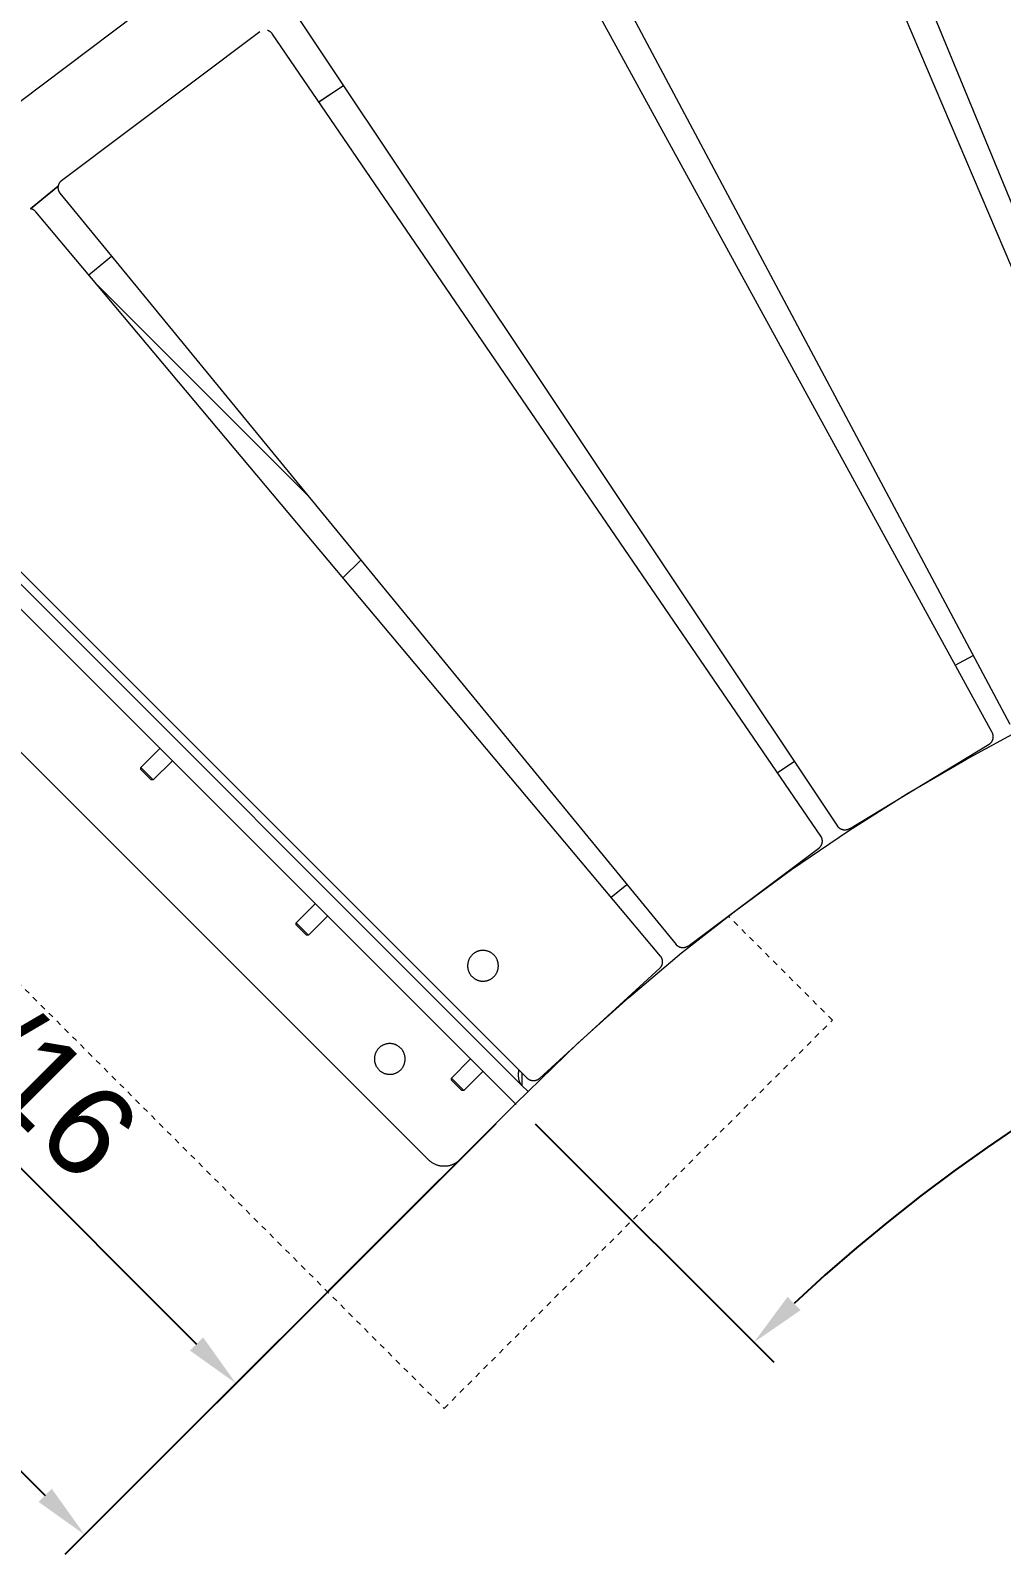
# Model space of a CAD drawing. Header units: inches. Extents: x -11 to 189, y -7 to 133.
# Drawn here: x 5.81 to 23.22, y 22.96 to 50.28 of the extents above; entities that cross this region are included whole.
import ezdxf

# ---------------------------------------------------------------- set-up
doc = ezdxf.new("R2010")
doc.units = ezdxf.units.IN
doc.linetypes.add('HIDDEN', pattern=[1.905, 1.27, -0.635])
for name, color, linetype, lineweight in [('ZANO_R', 7, 'Continuous', 0), ('ZANO_R_przerywana', 250, 'HIDDEN', 0), ('ZANO_W', 1, 'Continuous', 0)]:
    doc.layers.add(name, color=color, linetype=linetype, lineweight=lineweight)
doc.styles.get("Standard").update_dxf_attribs({"font": 'arial.ttf'})
doc.dimstyles.new('amerykanie', dxfattribs={"dimtxt": 50, "dimasz": 50, "dimexe": 0.5, "dimexo": 0.5, "dimgap": 1, "dimtad": 1, "dimdec": 0, "dimzin": 0, "dimlunit": 5, "dimtxsty": 'Standard', "dimcen": 0.09, "dimclrd": 1, "dimclre": 1, "dimclrt": 1, "dimazin": 0, "dimtfac": 1, "dimtdec": 0, "dimtmove": 0, "dimatfit": 3, "dimfxl": 1, "dimtzin": 0, "dimarcsym": 1})

# ---------------------------------------------------------------- blocks, each defined once
blk = doc.blocks.new('*D399')
at = {"layer": 'ZANO_W', "color": 1, "lineweight": -2}
for p, q in [((0.625, 42.208), (-3.384, 38.2)), ((-2.323, 37.847), (8.79, 26.733)), ((13.152, 29.681), (9.144, 25.673))]:
    blk.add_line(p, q, dxfattribs=at)
at = {"layer": 'ZANO_W', "color": 1}
for points in [[(-2.205, 37.964), (-2.441, 37.729), (-3.03, 38.554)], [(8.672, 26.615), (8.908, 26.851), (9.497, 26.026)]]:
    blk.add_solid(points, dxfattribs=at)
at = {"layer": 'ZANO_W', "color": 1, "insert": (4.181, 33.238), "char_height": 1.625, "attachment_point": 5, "rotation": 315}
blk.add_mtext('17 11/16', dxfattribs=at)
blk = doc.blocks.new('*D400')
at = {"layer": 'ZANO_W', "color": 1, "lineweight": -2}
for p, q in [((-3.471, 48.308), (-11.194, 40.585)), ((-10.134, 40.231), (6.077, 24.02)), ((14.154, 30.683), (6.431, 22.96))]:
    blk.add_line(p, q, dxfattribs=at)
at = {"layer": 'ZANO_W', "color": 1}
for points in [[(-10.016, 40.349), (-10.251, 40.113), (-10.841, 40.938)], [(5.959, 23.902), (6.195, 24.138), (6.784, 23.313)]]:
    blk.add_solid(points, dxfattribs=at)
at = {"layer": 'ZANO_W', "color": 1, "insert": (-1.081, 33.073), "char_height": 1.625, "attachment_point": 5, "rotation": 315}
blk.add_mtext('24 15/16', dxfattribs=at)
blk = doc.blocks.new('*D401')
at = {"layer": 'ZANO_W', "color": 1, "lineweight": -2}
for p, q in [((14.861, 30.683), (19.134, 26.41)), ((65.823, 30.683), (61.55, 26.41))]:
    blk.add_line(p, q, dxfattribs=at)
blk.add_arc((40.342, 5.202), 30.493, 46.8791, 133.1209, dxfattribs=at)
at = {"layer": 'ZANO_W', "color": 1}
for points in [[(19.383, 27.579), (19.615, 27.34), (18.781, 26.764)], [(61.069, 27.34), (61.301, 27.579), (61.904, 26.764)]]:
    blk.add_solid(points, dxfattribs=at)
at = {"layer": 'ZANO_W', "color": 1, "insert": (40.342, 37.035), "char_height": 1.625, "attachment_point": 5}
blk.add_mtext("90%%d0'", dxfattribs=at)

msp = doc.modelspace()

# ---------------------------------------------------------------- linework, layer by layer
at = {"layer": 'ZANO_R'}
for p, q in [((26.28943, 39.24317), (19.46963, 55.27072)), ((19.97974, 55.46402), (26.61728, 39.36014)), ((15.17418, 53.21729), (23.36492, 37.84512)), ((23.05018, 37.69645), (14.68558, 52.97471)), ((8.71621, 51.33346), (5.19314, 48.68182)), ((10.06608, 50.28083), (10.06101, 50.28226)), ((10.07111, 50.27923), (10.06608, 50.28083)), ((10.07607, 50.27746), (10.07111, 50.27923)), ((10.08098, 50.27553), (10.07607, 50.27746)), ((10.08581, 50.27344), (10.08098, 50.27553)), ((10.61316, 50.50837), (20.27752, 36.01726)), ((9.92635, 50.25602), (6.36833, 47.58943)), ((10.09058, 50.27118), (10.08581, 50.27344)), ((10.09526, 50.26877), (10.09058, 50.27118)), ((10.09986, 50.2662), (10.09526, 50.26877)), ((10.10438, 50.26347), (10.09986, 50.2662)), ((10.1088, 50.2606), (10.10438, 50.26347)), ((10.11312, 50.25758), (10.1088, 50.2606)), ((10.11734, 50.25442), (10.11312, 50.25758)), ((10.12145, 50.25112), (10.11734, 50.25442)), ((10.12544, 50.24769), (10.12145, 50.25112)), ((10.12932, 50.24412), (10.12544, 50.24769)), ((10.13308, 50.24042), (10.12932, 50.24412)), ((10.13671, 50.2366), (10.13308, 50.24042)), ((10.14022, 50.23266), (10.13671, 50.2366)), ((10.14358, 50.22861), (10.14022, 50.23266)), ((10.14682, 50.22445), (10.14358, 50.22861)), ((10.14885, 50.22167), (10.14682, 50.22445)), ((10.15082, 50.21886), (10.14885, 50.22167)), ((19.97895, 35.83833), (10.15082, 50.21886)), ((10.98132, 49.00366), (11.42047, 49.29783)), ((10.98908, 49.00891), (11.42047, 49.29783)), ((6.32594, 47.54137), (6.32336, 47.53665)), ((6.32868, 47.546), (6.32594, 47.54137)), ((6.33158, 47.55053), (6.32868, 47.546)), ((6.33463, 47.55495), (6.33158, 47.55053)), ((6.33783, 47.55928), (6.33463, 47.55495)), ((6.34118, 47.56348), (6.33783, 47.55928)), ((6.34466, 47.56758), (6.34118, 47.56348)), ((6.34829, 47.57155), (6.34466, 47.56758)), ((6.35205, 47.5754), (6.34829, 47.57155)), ((6.35594, 47.57911), (6.35205, 47.5754)), ((6.35995, 47.58269), (6.35594, 47.57911)), ((6.36408, 47.58613), (6.35995, 47.58269)), ((6.36833, 47.58943), (6.36408, 47.58613)), ((6.30769, 47.49089), (5.81372, 47.08421)), ((5.81377, 47.08425), (6.28331, 47.47105)), ((6.05343, 47.28279), (6.22942, 47.42711)), ((6.28331, 47.47105), (6.30758, 47.4908)), ((6.30542, 47.46968), (6.30529, 47.4643)), ((6.30529, 47.4643), (6.30536, 47.45893)), ((6.30536, 47.45893), (6.3056, 47.45355)), ((6.30572, 47.47505), (6.30542, 47.46968)), ((6.3056, 47.45355), (6.30603, 47.44819)), ((6.30621, 47.4804), (6.30572, 47.47505)), ((6.30603, 47.44819), (6.30664, 47.44285)), ((6.30688, 47.48574), (6.30621, 47.4804)), ((6.30664, 47.44285), (6.30743, 47.43753)), ((6.30774, 47.49105), (6.30688, 47.48574)), ((6.30743, 47.43753), (6.30841, 47.43224)), ((6.30877, 47.49632), (6.30774, 47.49105)), ((6.30841, 47.43224), (6.30956, 47.42699)), ((6.30998, 47.50156), (6.30877, 47.49632)), ((6.30956, 47.42699), (6.31089, 47.42178)), ((6.31137, 47.50676), (6.30998, 47.50156)), ((6.31089, 47.42178), (6.3124, 47.41662)), ((6.31294, 47.5119), (6.31137, 47.50676)), ((6.3124, 47.41662), (6.31409, 47.41151)), ((6.31468, 47.51699), (6.31294, 47.5119)), ((6.31409, 47.41151), (6.31595, 47.40647)), ((6.3166, 47.52201), (6.31468, 47.51699)), ((6.31595, 47.40647), (6.31798, 47.40149)), ((6.31869, 47.52697), (6.3166, 47.52201)), ((6.31798, 47.40149), (6.32018, 47.39658)), ((6.32094, 47.53185), (6.31869, 47.52697)), ((6.32018, 47.39658), (6.32254, 47.39175)), ((6.32336, 47.53665), (6.32094, 47.53185)), ((6.32254, 47.39175), (6.32507, 47.38701)), ((6.32507, 47.38701), (6.32776, 47.38235)), ((6.32776, 47.38235), (6.3306, 47.37779)), ((6.3306, 47.37779), (6.3336, 47.37332)), ((6.3336, 47.37332), (6.33675, 47.36897)), ((6.33885, 47.36624), (6.33675, 47.36897)), ((6.34099, 47.36356), (6.33885, 47.36624)), ((6.34099, 47.36356), (17.38508, 33.89433)), ((5.81699, 47.08365), (5.81168, 47.08452)), ((5.81377, 47.08425), (6.02196, 47.25685)), ((5.82226, 47.08259), (5.81699, 47.08365)), ((5.8275, 47.08136), (5.82226, 47.08259)), ((5.83269, 47.07995), (5.8275, 47.08136)), ((5.83782, 47.07836), (5.83269, 47.07995)), ((5.8429, 47.0766), (5.83782, 47.07836)), ((5.84792, 47.07466), (5.8429, 47.0766)), ((5.85287, 47.07256), (5.84792, 47.07466)), ((5.85774, 47.07028), (5.85287, 47.07256)), ((5.86254, 47.06785), (5.85774, 47.07028)), ((5.86724, 47.06525), (5.86254, 47.06785)), ((5.87186, 47.06249), (5.86724, 47.06525)), ((5.87638, 47.05957), (5.87186, 47.06249)), ((5.88079, 47.05651), (5.87638, 47.05957)), ((5.8851, 47.05329), (5.88079, 47.05651)), ((5.8893, 47.04993), (5.8851, 47.05329)), ((5.89338, 47.04642), (5.8893, 47.04993)), ((5.89734, 47.04278), (5.89338, 47.04642)), ((5.90117, 47.03901), (5.89734, 47.04278)), ((5.90487, 47.03511), (5.90117, 47.03901)), ((5.90716, 47.03255), (5.90487, 47.03511)), ((5.9094, 47.02994), (5.90716, 47.03255)), ((17.10557, 33.68686), (5.9094, 47.02994)), ((6.85551, 45.90241), (7.26357, 46.23839)), ((10.79313, 41.93379), (7.01719, 45.70973)), ((2.39919, 43.81343), (14.71569, 31.49694)), ((14.22937, 31.31513), (1.98028, 43.56422)), ((2.31434, 43.67557), (14.45208, 31.53784)), ((0.97808, 42.00524), (12.94878, 30.03454)), ((11.41371, 40.47016), (11.73213, 40.78859)), ((22.38788, 38.90616), (22.70842, 39.07722)), ((22.59019, 37.21966), (23.67844, 37.80733)), ((20.49012, 35.96994), (22.99363, 37.48612)), ((22.99363, 37.48612), (22.99826, 37.48903)), ((22.99826, 37.48903), (23.00278, 37.4921)), ((23.00278, 37.4921), (23.00719, 37.49533)), ((23.00719, 37.49533), (23.01149, 37.4987)), ((23.01149, 37.4987), (23.01566, 37.50223)), ((23.01566, 37.50223), (23.01972, 37.50589)), ((23.01972, 37.50589), (23.02364, 37.5097)), ((23.02364, 37.5097), (23.02743, 37.51364)), ((23.02743, 37.51364), (23.03108, 37.51771)), ((23.03108, 37.51771), (23.03459, 37.5219)), ((23.03459, 37.5219), (23.03794, 37.52621)), ((23.03794, 37.52621), (23.04115, 37.53064)), ((23.04115, 37.53064), (23.0442, 37.53517)), ((23.0442, 37.53517), (23.0471, 37.53981)), ((23.0471, 37.53981), (23.04983, 37.54454)), ((23.04983, 37.54454), (23.05239, 37.54937)), ((23.05273, 37.69161), (23.05018, 37.69645)), ((23.05239, 37.54937), (23.05479, 37.55428)), ((23.0551, 37.68668), (23.05273, 37.69161)), ((23.05479, 37.55428), (23.05701, 37.55928)), ((23.0573, 37.68168), (23.0551, 37.68668)), ((23.05701, 37.55928), (23.05906, 37.56434)), ((23.05932, 37.6766), (23.0573, 37.68168)), ((23.05906, 37.56434), (23.06093, 37.56948)), ((23.06117, 37.67146), (23.05932, 37.6766)), ((23.06093, 37.56948), (23.06262, 37.57468)), ((23.06284, 37.66625), (23.06117, 37.67146)), ((23.06262, 37.57468), (23.06413, 37.57993)), ((23.06432, 37.66099), (23.06284, 37.66625)), ((23.06413, 37.57993), (23.06546, 37.58523)), ((23.06562, 37.65569), (23.06432, 37.66099)), ((23.06546, 37.58523), (23.0666, 37.59058)), ((23.06674, 37.65034), (23.06562, 37.65569)), ((23.0666, 37.59058), (23.06756, 37.59596)), ((23.06767, 37.64495), (23.06674, 37.65034)), ((23.06756, 37.59596), (23.06833, 37.60137)), ((23.06842, 37.63953), (23.06767, 37.64495)), ((23.06833, 37.60137), (23.06891, 37.6068)), ((23.06897, 37.6341), (23.06842, 37.63953)), ((23.06891, 37.6068), (23.0693, 37.61225)), ((23.06934, 37.62864), (23.06897, 37.6341)), ((23.0693, 37.61225), (23.0695, 37.61772)), ((23.06951, 37.62318), (23.06934, 37.62864)), ((23.0695, 37.61772), (23.06951, 37.62318)), ((7.78998, 37.06915), (8.13266, 37.41183)), ((8.35537, 37.18912), (8.01269, 36.84644)), ((19.20077, 36.97696), (19.50291, 37.17874)), ((21.52263, 36.59518), (22.59019, 37.21966)), ((7.78998, 37.03071), (7.78998, 37.06914)), ((7.79003, 37.03065), (7.78998, 37.03071)), ((7.78998, 37.03071), (7.78998, 37.0307)), ((7.78998, 37.0307), (7.97419, 36.84649)), ((8.01263, 36.8465), (7.78999, 37.06914)), ((8.01263, 36.84644), (7.97425, 36.84644)), ((20.47702, 35.93462), (21.52263, 36.59518)), ((19.45458, 35.23874), (20.47702, 35.93462)), ((19.98196, 35.83376), (19.97895, 35.83833)), ((19.9848, 35.82909), (19.98196, 35.83376)), ((19.98748, 35.82433), (19.9848, 35.82909)), ((19.99, 35.81948), (19.98748, 35.82433)), ((19.99234, 35.81454), (19.99, 35.81948)), ((19.99451, 35.80953), (19.99234, 35.81454)), ((19.99651, 35.80444), (19.99451, 35.80953)), ((19.99833, 35.79928), (19.99651, 35.80444)), ((19.99997, 35.79407), (19.99833, 35.79928)), ((20.00142, 35.7888), (19.99997, 35.79407)), ((20.28063, 36.01277), (20.27752, 36.01726)), ((20.2839, 36.00839), (20.28063, 36.01277)), ((20.28731, 36.00412), (20.2839, 36.00839)), ((20.29088, 35.99997), (20.28731, 36.00412)), ((20.29458, 35.99595), (20.29088, 35.99997)), ((20.29842, 35.99206), (20.29458, 35.99595)), ((20.30239, 35.98831), (20.29842, 35.99206)), ((20.30649, 35.9847), (20.30239, 35.98831)), ((20.31072, 35.98123), (20.30649, 35.9847)), ((20.31506, 35.97791), (20.31072, 35.98123)), ((20.31951, 35.97474), (20.31506, 35.97791)), ((20.32407, 35.97173), (20.31951, 35.97474)), ((20.32874, 35.96888), (20.32407, 35.97173)), ((20.3335, 35.96619), (20.32874, 35.96888)), ((20.33835, 35.96367), (20.3335, 35.96619)), ((20.34328, 35.96132), (20.33835, 35.96367)), ((20.34829, 35.95914), (20.34328, 35.96132)), ((20.35338, 35.95714), (20.34829, 35.95914)), ((20.35853, 35.95531), (20.35338, 35.95714)), ((20.36374, 35.95367), (20.35853, 35.95531)), ((20.36901, 35.9522), (20.36374, 35.95367)), ((20.37432, 35.95092), (20.36901, 35.9522)), ((20.37968, 35.94983), (20.37432, 35.95092)), ((20.38507, 35.94892), (20.37968, 35.94983)), ((20.39048, 35.9482), (20.38507, 35.94892)), ((20.39592, 35.94767), (20.39048, 35.9482)), ((20.40138, 35.94732), (20.39592, 35.94767)), ((20.40684, 35.94717), (20.40138, 35.94732)), ((20.41231, 35.9472), (20.40684, 35.94717)), ((20.41777, 35.94743), (20.41231, 35.9472)), ((20.42322, 35.94784), (20.41777, 35.94743)), ((20.42865, 35.94845), (20.42322, 35.94784)), ((20.43406, 35.94924), (20.42865, 35.94845)), ((20.43943, 35.95022), (20.43406, 35.94924)), ((20.44477, 35.95138), (20.43943, 35.95022)), ((20.45007, 35.95273), (20.44477, 35.95138)), ((20.45532, 35.95427), (20.45007, 35.95273)), ((20.46051, 35.95598), (20.45532, 35.95427)), ((20.46563, 35.95787), (20.46051, 35.95598)), ((20.47069, 35.95994), (20.46563, 35.95787)), ((20.47568, 35.96219), (20.47069, 35.95994)), ((20.48058, 35.9646), (20.47568, 35.96219)), ((20.4854, 35.96719), (20.48058, 35.9646)), ((20.49012, 35.96994), (20.4854, 35.96719)), ((17.6013, 33.86816), (19.94338, 35.62345)), ((19.94338, 35.62345), (19.94769, 35.6268)), ((19.94769, 35.6268), (19.95189, 35.63031)), ((19.95189, 35.63031), (19.95596, 35.63395)), ((19.95596, 35.63395), (19.95991, 35.63773)), ((19.95991, 35.63773), (19.96372, 35.64165)), ((19.96372, 35.64165), (19.96739, 35.6457)), ((19.96739, 35.6457), (19.97092, 35.64987)), ((19.97092, 35.64987), (19.9743, 35.65417)), ((19.9743, 35.65417), (19.97753, 35.65857)), ((19.97753, 35.65857), (19.98061, 35.66309)), ((19.98061, 35.66309), (19.98353, 35.66771)), ((19.98353, 35.66771), (19.98629, 35.67243)), ((19.98629, 35.67243), (19.98888, 35.67725)), ((19.98888, 35.67725), (19.9913, 35.68214)), ((19.9913, 35.68214), (19.99355, 35.68713)), ((19.99355, 35.68713), (19.99562, 35.69218)), ((19.99562, 35.69218), (19.99752, 35.69731)), ((19.99752, 35.69731), (19.99924, 35.70249)), ((19.99924, 35.70249), (20.00078, 35.70774)), ((20.00078, 35.70774), (20.00214, 35.71303)), ((20.0027, 35.78349), (20.00142, 35.7888)), ((20.00214, 35.71303), (20.00331, 35.71837)), ((20.00378, 35.77813), (20.0027, 35.78349)), ((20.00331, 35.71837), (20.0043, 35.72375)), ((20.00468, 35.77274), (20.00378, 35.77813)), ((20.0043, 35.72375), (20.0051, 35.72915)), ((20.0054, 35.76732), (20.00468, 35.77274)), ((20.0051, 35.72915), (20.00571, 35.73459)), ((20.00592, 35.76188), (20.0054, 35.76732)), ((20.00571, 35.73459), (20.00613, 35.74003)), ((20.00626, 35.75642), (20.00592, 35.76188)), ((20.00613, 35.74003), (20.00636, 35.7455)), ((20.00641, 35.75096), (20.00626, 35.75642)), ((20.00636, 35.7455), (20.00641, 35.75096)), ((16.21907, 34.74336), (16.49988, 34.97391)), ((18.45648, 34.50836), (19.45458, 35.23874)), ((10.57387, 34.28527), (10.91655, 34.62795)), ((17.48391, 33.74434), (18.45648, 34.50836)), ((10.57387, 34.24682), (10.57387, 34.28526)), ((10.79651, 34.06262), (10.57387, 34.28526)), ((10.57392, 34.24677), (10.57387, 34.24682)), ((10.57387, 34.24682), (10.57387, 34.24682)), ((10.57387, 34.24682), (10.75808, 34.06261)), ((11.13926, 34.40524), (10.79658, 34.06256)), ((10.79651, 34.06256), (10.75813, 34.06256)), ((17.38861, 33.89016), (17.38508, 33.89433)), ((17.3923, 33.88612), (17.38861, 33.89016)), ((17.39611, 33.88221), (17.3923, 33.88612)), ((17.40007, 33.87844), (17.39611, 33.88221)), ((13.66606, 33.61368), (13.66277, 33.60469)), ((13.66966, 33.62254), (13.66606, 33.61368)), ((13.67356, 33.63127), (13.66966, 33.62254)), ((13.67777, 33.63986), (13.67356, 33.63127)), ((13.68227, 33.6483), (13.67777, 33.63986)), ((13.68707, 33.65658), (13.68227, 33.6483)), ((13.69214, 33.66469), (13.68707, 33.65658)), ((13.6975, 33.67262), (13.69214, 33.66469)), ((13.70313, 33.68035), (13.6975, 33.67262)), ((13.70902, 33.68789), (13.70313, 33.68035)), ((13.71517, 33.69522), (13.70902, 33.68789)), ((13.72157, 33.70233), (13.71517, 33.69522)), ((13.72821, 33.70921), (13.72157, 33.70233)), ((13.73509, 33.71586), (13.72821, 33.70921)), ((13.7422, 33.72226), (13.73509, 33.71586)), ((13.74952, 33.72842), (13.7422, 33.72226)), ((13.75705, 33.73431), (13.74952, 33.72842)), ((13.76479, 33.73995), (13.75705, 33.73431)), ((13.77271, 33.74531), (13.76479, 33.73995)), ((13.78082, 33.75039), (13.77271, 33.74531)), ((13.78909, 33.75519), (13.78082, 33.75039)), ((13.79753, 33.75969), (13.78909, 33.75519)), ((13.80612, 33.7639), (13.79753, 33.75969)), ((13.81485, 33.76782), (13.80612, 33.7639)), ((13.82371, 33.77142), (13.81485, 33.76782)), ((13.83269, 33.77472), (13.82371, 33.77142)), ((13.84178, 33.7777), (13.83269, 33.77472)), ((13.85097, 33.78037), (13.84178, 33.7777)), ((13.86024, 33.78271), (13.85097, 33.78037)), ((13.86959, 33.78473), (13.86024, 33.78271)), ((13.87901, 33.78643), (13.86959, 33.78473)), ((13.88847, 33.7878), (13.87901, 33.78643)), ((13.89798, 33.78883), (13.88847, 33.7878)), ((13.90752, 33.78954), (13.89798, 33.78883)), ((13.91708, 33.78992), (13.90752, 33.78954)), ((13.92665, 33.78996), (13.91708, 33.78992)), ((13.93621, 33.78967), (13.92665, 33.78996)), ((13.94576, 33.78906), (13.93621, 33.78967)), ((13.95528, 33.78811), (13.94576, 33.78906)), ((13.96476, 33.78682), (13.95528, 33.78811)), ((13.97419, 33.78522), (13.96476, 33.78682)), ((13.98356, 33.78328), (13.97419, 33.78522)), ((13.99285, 33.78102), (13.98356, 33.78328)), ((14.00206, 33.77844), (13.99285, 33.78102)), ((14.01118, 33.77555), (14.00206, 33.77844)), ((14.02019, 33.77233), (14.01118, 33.77555)), ((14.02908, 33.76881), (14.02019, 33.77233)), ((14.03785, 33.76498), (14.02908, 33.76881)), ((14.04648, 33.76085), (14.03785, 33.76498)), ((14.05496, 33.75642), (14.04648, 33.76085)), ((14.06328, 33.7517), (14.05496, 33.75642)), ((14.07143, 33.74669), (14.06328, 33.7517)), ((14.0794, 33.7414), (14.07143, 33.74669)), ((14.08719, 33.73584), (14.0794, 33.7414)), ((14.09477, 33.73002), (14.08719, 33.73584)), ((14.10215, 33.72393), (14.09477, 33.73002)), ((14.10932, 33.71759), (14.10215, 33.72393)), ((14.11626, 33.71101), (14.10932, 33.71759)), ((14.12297, 33.70419), (14.11626, 33.71101)), ((14.12943, 33.69714), (14.12297, 33.70419)), ((14.13565, 33.68987), (14.12943, 33.69714)), ((14.14161, 33.68239), (14.13565, 33.68987)), ((14.14731, 33.6747), (14.14161, 33.68239)), ((14.15274, 33.66683), (14.14731, 33.6747)), ((14.15789, 33.65876), (14.15274, 33.66683)), ((14.16276, 33.65053), (14.15789, 33.65876)), ((14.16734, 33.64213), (14.16276, 33.65053)), ((14.17163, 33.63358), (14.16734, 33.64213)), ((14.17562, 33.62488), (14.17163, 33.63358)), ((14.1793, 33.61605), (14.17562, 33.62488)), ((14.18267, 33.6071), (14.1793, 33.61605)), ((14.18573, 33.59804), (14.18267, 33.6071)), ((16.53798, 32.94755), (17.48391, 33.74434)), ((17.10901, 33.68262), (17.10557, 33.68686)), ((17.1123, 33.67825), (17.10901, 33.68262)), ((17.11544, 33.67378), (17.1123, 33.67825)), ((17.11842, 33.6692), (17.11544, 33.67378)), ((17.12124, 33.66451), (17.11842, 33.6692)), ((17.12389, 33.65974), (17.12124, 33.66451)), ((17.12638, 33.65487), (17.12389, 33.65974)), ((17.1287, 33.64992), (17.12638, 33.65487)), ((17.13084, 33.64489), (17.1287, 33.64992)), ((17.13281, 33.63979), (17.13084, 33.64489)), ((17.1346, 33.63463), (17.13281, 33.63979)), ((17.13621, 33.62941), (17.1346, 33.63463)), ((17.13764, 33.62413), (17.13621, 33.62941)), ((17.13888, 33.61881), (17.13764, 33.62413)), ((17.13994, 33.61345), (17.13888, 33.61881)), ((17.14081, 33.60805), (17.13994, 33.61345)), ((17.14149, 33.60263), (17.14081, 33.60805)), ((17.40415, 33.8748), (17.40007, 33.87844)), ((17.40835, 33.87131), (17.40415, 33.8748)), ((17.41267, 33.86796), (17.40835, 33.87131)), ((17.41711, 33.86477), (17.41267, 33.86796)), ((17.42166, 33.86174), (17.41711, 33.86477)), ((17.4263, 33.85886), (17.42166, 33.86174)), ((17.43105, 33.85614), (17.4263, 33.85886)), ((17.43588, 33.8536), (17.43105, 33.85614)), ((17.4408, 33.85122), (17.43588, 33.8536)), ((17.4458, 33.84901), (17.4408, 33.85122)), ((17.45088, 33.84698), (17.4458, 33.84901)), ((17.45602, 33.84513), (17.45088, 33.84698)), ((17.46122, 33.84345), (17.45602, 33.84513)), ((17.46648, 33.84196), (17.46122, 33.84345)), ((17.47179, 33.84065), (17.46648, 33.84196)), ((17.47714, 33.83953), (17.47179, 33.84065)), ((17.48252, 33.83859), (17.47714, 33.83953)), ((17.48793, 33.83784), (17.48252, 33.83859)), ((17.49337, 33.83728), (17.48793, 33.83784)), ((17.49882, 33.8369), (17.49337, 33.83728)), ((17.50429, 33.83672), (17.49882, 33.8369)), ((17.50975, 33.83673), (17.50429, 33.83672)), ((17.51521, 33.83692), (17.50975, 33.83673)), ((17.52067, 33.83731), (17.51521, 33.83692)), ((17.5261, 33.83788), (17.52067, 33.83731)), ((17.53151, 33.83864), (17.5261, 33.83788)), ((17.5369, 33.83959), (17.53151, 33.83864)), ((17.54224, 33.84073), (17.5369, 33.83959)), ((17.54755, 33.84205), (17.54224, 33.84073)), ((17.5528, 33.84355), (17.54755, 33.84205)), ((17.558, 33.84524), (17.5528, 33.84355)), ((17.56314, 33.8471), (17.558, 33.84524)), ((17.56821, 33.84914), (17.56314, 33.8471)), ((17.5732, 33.85136), (17.56821, 33.84914)), ((17.57812, 33.85375), (17.5732, 33.85136)), ((17.58295, 33.8563), (17.57812, 33.85375)), ((17.58769, 33.85903), (17.58295, 33.8563)), ((17.59233, 33.86191), (17.58769, 33.85903)), ((17.59687, 33.86496), (17.59233, 33.86191)), ((17.6013, 33.86816), (17.59687, 33.86496)), ((13.64762, 33.52029), (13.64758, 33.51073)), ((13.64758, 33.51073), (13.64787, 33.50116)), ((13.64799, 33.52985), (13.64762, 33.52029)), ((13.64787, 33.50116), (13.6485, 33.49162)), ((13.64869, 33.53939), (13.64799, 33.52985)), ((13.6485, 33.49162), (13.64945, 33.4821)), ((13.64972, 33.5489), (13.64869, 33.53939)), ((13.64945, 33.4821), (13.65074, 33.47262)), ((13.65108, 33.55837), (13.64972, 33.5489)), ((13.65074, 33.47262), (13.65235, 33.46319)), ((13.65277, 33.56779), (13.65108, 33.55837)), ((13.65235, 33.46319), (13.65429, 33.45382)), ((13.65479, 33.57714), (13.65277, 33.56779)), ((13.65429, 33.45382), (13.65656, 33.44453)), ((13.65713, 33.58641), (13.65479, 33.57714)), ((13.65656, 33.44453), (13.65914, 33.43532)), ((13.65979, 33.5956), (13.65713, 33.58641)), ((13.65914, 33.43532), (13.66204, 33.4262)), ((13.66277, 33.60469), (13.65979, 33.5956)), ((13.66204, 33.4262), (13.66526, 33.4172)), ((13.66526, 33.4172), (13.66879, 33.4083)), ((13.66879, 33.4083), (13.67263, 33.39954)), ((13.67263, 33.39954), (13.67676, 33.39091)), ((13.67676, 33.39091), (13.6812, 33.38244)), ((13.6812, 33.38244), (13.68592, 33.37412)), ((13.68592, 33.37412), (13.69093, 33.36597)), ((13.69093, 33.36597), (13.69623, 33.358)), ((13.69623, 33.358), (13.70179, 33.35022)), ((13.70179, 33.35022), (13.70762, 33.34264)), ((13.70762, 33.34264), (13.71371, 33.33526)), ((13.71371, 33.33526), (13.72006, 33.3281)), ((14.12795, 33.32999), (14.13422, 33.33721)), ((14.13422, 33.33721), (14.14025, 33.34464)), ((14.14025, 33.34464), (14.14601, 33.35228)), ((14.14601, 33.35228), (14.1515, 33.36011)), ((14.1515, 33.36011), (14.15672, 33.36813)), ((14.15672, 33.36813), (14.16165, 33.37632)), ((14.16165, 33.37632), (14.1663, 33.38469)), ((14.1663, 33.38469), (14.17066, 33.3932)), ((14.17066, 33.3932), (14.17471, 33.40187)), ((14.17471, 33.40187), (14.17847, 33.41067)), ((14.17847, 33.41067), (14.18191, 33.41959)), ((14.18191, 33.41959), (14.18505, 33.42863)), ((14.18505, 33.42863), (14.18787, 33.43777)), ((14.18848, 33.58888), (14.18573, 33.59804)), ((14.18787, 33.43777), (14.19037, 33.447)), ((14.1909, 33.57962), (14.18848, 33.58888)), ((14.19037, 33.447), (14.19254, 33.45632)), ((14.19301, 33.57029), (14.1909, 33.57962)), ((14.19254, 33.45632), (14.1944, 33.4657)), ((14.19478, 33.56089), (14.19301, 33.57029)), ((14.1944, 33.4657), (14.19592, 33.47515)), ((14.19623, 33.55143), (14.19478, 33.56089)), ((14.19592, 33.47515), (14.19712, 33.48464)), ((14.19735, 33.54193), (14.19623, 33.55143)), ((14.19712, 33.48464), (14.19799, 33.49416)), ((14.19814, 33.5324), (14.19735, 33.54193)), ((14.19799, 33.49416), (14.19853, 33.50372)), ((14.1986, 33.52285), (14.19814, 33.5324)), ((14.19853, 33.50372), (14.19873, 33.51328)), ((14.19873, 33.51328), (14.1986, 33.52285)), ((14.93343, 31.49219), (17.09133, 33.46953)), ((17.09133, 33.46953), (17.09529, 33.47329)), ((17.09529, 33.47329), (17.09912, 33.47719)), ((17.09912, 33.47719), (17.10282, 33.48122)), ((17.10282, 33.48122), (17.10637, 33.48537)), ((17.10637, 33.48537), (17.10978, 33.48965)), ((17.10978, 33.48965), (17.11303, 33.49404)), ((17.11303, 33.49404), (17.11613, 33.49854)), ((17.11613, 33.49854), (17.11908, 33.50314)), ((17.11908, 33.50314), (17.12186, 33.50785)), ((17.12186, 33.50785), (17.12448, 33.51265)), ((17.12448, 33.51265), (17.12692, 33.51753)), ((17.12692, 33.51753), (17.1292, 33.5225)), ((17.1292, 33.5225), (17.13131, 33.52754)), ((17.13131, 33.52754), (17.13323, 33.53266)), ((17.13323, 33.53266), (17.13498, 33.53784)), ((17.13498, 33.53784), (17.13655, 33.54307)), ((17.13655, 33.54307), (17.13794, 33.54836)), ((17.13794, 33.54836), (17.13914, 33.55369)), ((17.13914, 33.55369), (17.14015, 33.55906)), ((17.14015, 33.55906), (17.14098, 33.56446)), ((17.14098, 33.56446), (17.14162, 33.56989)), ((17.14199, 33.59718), (17.14149, 33.60263)), ((17.14162, 33.56989), (17.14208, 33.57534)), ((17.1423, 33.59173), (17.14199, 33.59718)), ((17.14208, 33.57534), (17.14234, 33.5808)), ((17.14241, 33.58626), (17.1423, 33.59173)), ((17.14234, 33.5808), (17.14241, 33.58626)), ((13.72006, 33.3281), (13.72664, 33.32116)), ((13.72664, 33.32116), (13.73347, 33.31446)), ((13.73347, 33.31446), (13.74052, 33.308)), ((13.74052, 33.308), (13.7478, 33.30178)), ((13.7478, 33.30178), (13.75528, 33.29583)), ((13.75528, 33.29583), (13.76297, 33.29013)), ((13.76297, 33.29013), (13.77085, 33.28471)), ((13.77085, 33.28471), (13.77891, 33.27956)), ((13.77891, 33.27956), (13.78715, 33.2747)), ((13.78715, 33.2747), (13.79555, 33.27012)), ((13.79555, 33.27012), (13.8041, 33.26584)), ((13.8041, 33.26584), (13.8128, 33.26186)), ((13.8128, 33.26186), (13.82163, 33.25818)), ((13.82163, 33.25818), (13.83059, 33.25481)), ((13.83059, 33.25481), (13.83965, 33.25176)), ((13.83965, 33.25176), (13.84882, 33.24902)), ((13.84882, 33.24902), (13.85807, 33.2466)), ((13.85807, 33.2466), (13.86741, 33.2445)), ((13.86741, 33.2445), (13.87681, 33.24273)), ((13.87681, 33.24273), (13.88626, 33.24128)), ((13.88626, 33.24128), (13.89576, 33.24017)), ((13.89576, 33.24017), (13.9053, 33.23938)), ((13.9053, 33.23938), (13.91485, 33.23893)), ((13.91485, 33.23893), (13.92442, 33.23881)), ((13.92442, 33.23881), (13.93398, 33.23902)), ((13.93398, 33.23902), (13.94353, 33.23956)), ((13.94353, 33.23956), (13.95306, 33.24043)), ((13.95306, 33.24043), (13.96255, 33.24164)), ((13.96255, 33.24164), (13.97199, 33.24317)), ((13.97199, 33.24317), (13.98138, 33.24503)), ((13.98138, 33.24503), (13.99069, 33.24721)), ((13.99069, 33.24721), (13.99992, 33.24972)), ((13.99992, 33.24972), (14.00906, 33.25254)), ((14.00906, 33.25254), (14.0181, 33.25568)), ((14.0181, 33.25568), (14.02702, 33.25913)), ((14.02702, 33.25913), (14.03582, 33.26289)), ((14.03582, 33.26289), (14.04448, 33.26695)), ((14.04448, 33.26695), (14.053, 33.27131)), ((14.053, 33.27131), (14.06135, 33.27597)), ((14.06135, 33.27597), (14.06955, 33.28091)), ((14.06955, 33.28091), (14.07756, 33.28613)), ((14.07756, 33.28613), (14.08539, 33.29163)), ((14.08539, 33.29163), (14.09302, 33.29739)), ((14.09302, 33.29739), (14.10045, 33.30342)), ((14.10045, 33.30342), (14.10767, 33.3097)), ((14.10767, 33.3097), (14.11466, 33.31623)), ((14.11466, 33.31623), (14.12142, 33.32299)), ((14.12142, 33.32299), (14.12795, 33.32999)), ((15.61981, 32.11893), (16.53798, 32.94755)), ((12.00858, 31.97173), (12.00429, 31.96318)), ((12.01315, 31.98013), (12.00858, 31.97173)), ((12.01802, 31.98837), (12.01315, 31.98013)), ((12.02317, 31.99643), (12.01802, 31.98837)), ((12.0286, 32.00431), (12.02317, 31.99643)), ((12.03429, 32.01199), (12.0286, 32.00431)), ((12.04025, 32.01947), (12.03429, 32.01199)), ((12.04647, 32.02675), (12.04025, 32.01947)), ((12.05293, 32.0338), (12.04647, 32.02675)), ((12.05964, 32.04062), (12.05293, 32.0338)), ((12.06658, 32.04721), (12.05964, 32.04062)), ((12.07374, 32.05355), (12.06658, 32.04721)), ((12.08112, 32.05964), (12.07374, 32.05355)), ((12.0887, 32.06546), (12.08112, 32.05964)), ((12.09649, 32.07103), (12.0887, 32.06546)), ((12.10446, 32.07632), (12.09649, 32.07103)), ((12.11261, 32.08132), (12.10446, 32.07632)), ((12.12093, 32.08605), (12.11261, 32.08132)), ((12.1294, 32.09048), (12.12093, 32.08605)), ((12.13803, 32.09461), (12.1294, 32.09048)), ((12.1468, 32.09845), (12.13803, 32.09461)), ((12.15569, 32.10197), (12.1468, 32.09845)), ((12.1647, 32.10519), (12.15569, 32.10197)), ((12.17381, 32.10809), (12.1647, 32.10519)), ((12.18303, 32.11067), (12.17381, 32.10809)), ((12.19232, 32.11293), (12.18303, 32.11067)), ((12.20169, 32.11487), (12.19232, 32.11293)), ((12.21112, 32.11648), (12.20169, 32.11487)), ((12.2206, 32.11776), (12.21112, 32.11648)), ((12.23012, 32.11872), (12.2206, 32.11776)), ((12.23966, 32.11934), (12.23012, 32.11872)), ((12.24922, 32.11963), (12.23966, 32.11934)), ((12.25879, 32.11959), (12.24922, 32.11963)), ((12.26835, 32.11922), (12.25879, 32.11959)), ((12.27789, 32.11851), (12.26835, 32.11922)), ((12.2874, 32.11748), (12.27789, 32.11851)), ((12.29687, 32.11611), (12.2874, 32.11748)), ((12.30628, 32.11442), (12.29687, 32.11611)), ((12.31563, 32.1124), (12.30628, 32.11442)), ((12.32491, 32.11006), (12.31563, 32.1124)), ((12.3341, 32.10739), (12.32491, 32.11006)), ((12.34319, 32.10441), (12.3341, 32.10739)), ((12.35217, 32.10112), (12.34319, 32.10441)), ((12.36103, 32.09752), (12.35217, 32.10112)), ((12.36976, 32.09361), (12.36103, 32.09752)), ((12.37835, 32.0894), (12.36976, 32.09361)), ((12.38679, 32.08489), (12.37835, 32.0894)), ((12.39507, 32.0801), (12.38679, 32.08489)), ((12.40318, 32.07502), (12.39507, 32.0801)), ((12.4111, 32.06966), (12.40318, 32.07502)), ((12.41884, 32.06403), (12.4111, 32.06966)), ((12.42637, 32.05814), (12.41884, 32.06403)), ((12.4337, 32.05198), (12.42637, 32.05814)), ((12.4408, 32.04558), (12.4337, 32.05198)), ((12.44768, 32.03894), (12.4408, 32.04558)), ((12.45433, 32.03205), (12.44768, 32.03894)), ((12.46073, 32.02495), (12.45433, 32.03205)), ((12.46689, 32.01762), (12.46073, 32.02495)), ((12.47278, 32.01009), (12.46689, 32.01762)), ((12.47841, 32.00235), (12.47278, 32.01009)), ((12.48377, 31.99443), (12.47841, 32.00235)), ((12.48885, 31.98632), (12.48377, 31.99443)), ((12.49364, 31.97804), (12.48885, 31.98632)), ((12.49815, 31.96961), (12.49364, 31.97804)), ((12.50236, 31.96101), (12.49815, 31.96961)), ((14.73047, 31.25945), (15.61981, 32.11893)), ((11.97735, 31.85243), (11.97722, 31.84287)), ((11.97722, 31.84287), (11.97743, 31.8333)), ((11.97781, 31.86199), (11.97735, 31.85243)), ((11.97743, 31.8333), (11.97797, 31.82375)), ((11.97859, 31.87152), (11.97781, 31.86199)), ((11.97797, 31.82375), (11.97884, 31.81423)), ((11.97971, 31.88102), (11.97859, 31.87152)), ((11.97884, 31.81423), (11.98004, 31.80474)), ((11.98116, 31.89048), (11.97971, 31.88102)), ((11.98004, 31.80474), (11.98157, 31.79529)), ((11.98293, 31.89988), (11.98116, 31.89048)), ((11.98157, 31.79529), (11.98343, 31.78591)), ((11.98503, 31.90921), (11.98293, 31.89988)), ((11.98343, 31.78591), (11.98561, 31.77659)), ((11.98746, 31.91847), (11.98503, 31.90921)), ((11.98561, 31.77659), (11.98811, 31.76736)), ((11.9902, 31.92763), (11.98746, 31.91847)), ((11.98811, 31.76736), (11.99093, 31.75822)), ((11.99326, 31.9367), (11.9902, 31.92763)), ((11.99093, 31.75822), (11.99407, 31.74918)), ((11.99663, 31.94565), (11.99326, 31.9367)), ((11.99407, 31.74918), (11.99752, 31.74026)), ((12.00031, 31.95448), (11.99663, 31.94565)), ((11.99752, 31.74026), (12.00128, 31.73146)), ((12.00429, 31.96318), (12.00031, 31.95448)), ((12.00128, 31.73146), (12.00533, 31.7228)), ((12.00533, 31.7228), (12.00969, 31.71428)), ((12.00969, 31.71428), (12.01434, 31.70592)), ((12.01434, 31.70592), (12.01928, 31.69773)), ((12.01928, 31.69773), (12.0245, 31.68971)), ((12.47978, 31.68774), (12.48506, 31.69571)), ((12.48506, 31.69571), (12.49007, 31.70386)), ((12.49007, 31.70386), (12.4948, 31.71218)), ((12.4948, 31.71218), (12.49923, 31.72066)), ((12.49923, 31.72066), (12.50336, 31.72928)), ((12.50627, 31.95228), (12.50236, 31.96101)), ((12.50336, 31.72928), (12.5072, 31.73805)), ((12.50987, 31.94342), (12.50627, 31.95228)), ((12.5072, 31.73805), (12.51072, 31.74694)), ((12.51316, 31.93444), (12.50987, 31.94342)), ((12.51072, 31.74694), (12.51394, 31.75595)), ((12.51614, 31.92535), (12.51316, 31.93444)), ((12.51394, 31.75595), (12.51684, 31.76507)), ((12.5188, 31.91616), (12.51614, 31.92535)), ((12.51684, 31.76507), (12.51942, 31.77428)), ((12.52115, 31.90689), (12.5188, 31.91616)), ((12.51942, 31.77428), (12.52168, 31.78357)), ((12.52317, 31.89754), (12.52115, 31.90689)), ((12.52168, 31.78357), (12.52362, 31.79294)), ((12.52486, 31.88812), (12.52317, 31.89754)), ((12.52362, 31.79294), (12.52523, 31.80237)), ((12.52622, 31.87865), (12.52486, 31.88812)), ((12.52523, 31.80237), (12.52651, 31.81185)), ((12.52726, 31.86914), (12.52622, 31.87865)), ((12.52651, 31.81185), (12.52747, 31.82137)), ((12.52796, 31.8596), (12.52726, 31.86914)), ((12.52747, 31.82137), (12.52809, 31.83091)), ((12.52834, 31.85004), (12.52796, 31.8596)), ((12.52809, 31.83091), (12.52838, 31.84048)), ((12.52838, 31.84048), (12.52834, 31.85004)), ((13.35775, 31.50138), (13.70043, 31.84406)), ((12.0245, 31.68971), (12.03, 31.68188)), ((12.03, 31.68188), (12.03576, 31.67425)), ((12.03576, 31.67425), (12.04178, 31.66682)), ((12.04178, 31.66682), (12.04806, 31.6596)), ((12.04806, 31.6596), (12.05459, 31.6526)), ((12.05459, 31.6526), (12.06135, 31.64584)), ((12.06135, 31.64584), (12.06835, 31.63931)), ((12.06835, 31.63931), (12.07556, 31.63303)), ((12.07556, 31.63303), (12.083, 31.62701)), ((12.083, 31.62701), (12.09063, 31.62125)), ((12.09063, 31.62125), (12.09846, 31.61575)), ((12.09846, 31.61575), (12.10648, 31.61053)), ((12.10648, 31.61053), (12.11467, 31.60559)), ((12.11467, 31.60559), (12.12303, 31.60094)), ((12.12303, 31.60094), (12.13155, 31.59659)), ((12.13155, 31.59659), (12.14021, 31.59253)), ((12.14021, 31.59253), (12.14901, 31.58877)), ((12.14901, 31.58877), (12.15793, 31.58532)), ((12.15793, 31.58532), (12.16697, 31.58218)), ((12.16697, 31.58218), (12.17611, 31.57936)), ((12.17611, 31.57936), (12.18534, 31.57686)), ((12.18534, 31.57686), (12.19466, 31.57468)), ((12.19466, 31.57468), (12.20404, 31.57282)), ((12.20404, 31.57282), (12.21348, 31.57129)), ((12.21348, 31.57129), (12.22297, 31.57009)), ((12.22297, 31.57009), (12.2325, 31.56922)), ((12.2325, 31.56922), (12.24205, 31.56868)), ((12.24205, 31.56868), (12.25162, 31.56848)), ((12.25162, 31.56848), (12.26118, 31.5686)), ((12.26118, 31.5686), (12.27074, 31.56906)), ((12.27074, 31.56906), (12.28027, 31.56984)), ((12.28027, 31.56984), (12.28977, 31.57096)), ((12.28977, 31.57096), (12.29923, 31.57241)), ((12.29923, 31.57241), (12.30863, 31.57418)), ((12.30863, 31.57418), (12.31796, 31.57628)), ((12.31796, 31.57628), (12.32722, 31.57871)), ((12.32722, 31.57871), (12.33638, 31.58145)), ((12.33638, 31.58145), (12.34544, 31.58451)), ((12.34544, 31.58451), (12.3544, 31.58788)), ((12.3544, 31.58788), (12.36323, 31.59156)), ((12.36323, 31.59156), (12.37192, 31.59554)), ((12.37192, 31.59554), (12.38048, 31.59983)), ((12.38048, 31.59983), (12.38888, 31.6044)), ((12.38888, 31.6044), (12.39711, 31.60927)), ((12.39711, 31.60927), (12.40518, 31.61442)), ((12.40518, 31.61442), (12.41305, 31.61985)), ((12.41305, 31.61985), (12.42074, 31.62554)), ((12.42074, 31.62554), (12.42822, 31.6315)), ((12.42822, 31.6315), (12.43549, 31.63772)), ((12.43549, 31.63772), (12.44255, 31.64418)), ((12.44255, 31.64418), (12.44937, 31.65089)), ((12.44937, 31.65089), (12.45595, 31.65783)), ((12.45595, 31.65783), (12.4623, 31.66499)), ((12.4623, 31.66499), (12.46838, 31.67237)), ((12.46838, 31.67237), (12.47421, 31.67995)), ((12.47421, 31.67995), (12.47978, 31.68774)), ((13.35775, 31.46294), (13.35775, 31.50137)), ((13.3578, 31.46288), (13.35775, 31.46294)), ((13.35775, 31.46294), (13.35775, 31.46293)), ((13.35775, 31.46293), (13.54196, 31.27872)), ((13.5804, 31.27873), (13.35776, 31.50137)), ((13.92314, 31.62135), (13.58046, 31.27867)), ((14.61911, 31.3708), (14.45208, 31.53784)), ((14.56138, 31.55248), (14.56153, 31.57316)), ((14.56165, 31.53839), (14.56138, 31.55248)), ((14.56153, 31.57316), (14.56224, 31.59383)), ((14.56235, 31.52431), (14.56165, 31.53839)), ((14.56224, 31.59383), (14.56351, 31.61447)), ((14.56346, 31.51025), (14.56235, 31.52431)), ((14.56499, 31.49624), (14.56346, 31.51025)), ((14.56351, 31.61447), (14.56627, 31.64636)), ((14.5664, 31.48622), (14.56499, 31.49624)), ((14.56814, 31.47624), (14.5664, 31.48622)), ((14.57022, 31.46634), (14.56814, 31.47624)), ((14.57263, 31.45651), (14.57022, 31.46634)), ((14.57537, 31.44676), (14.57263, 31.45651)), ((14.57734, 31.44054), (14.57537, 31.44676)), ((14.57951, 31.43438), (14.57734, 31.44054)), ((14.58188, 31.42829), (14.57951, 31.43438)), ((14.58444, 31.42228), (14.58188, 31.42829)), ((14.58719, 31.41636), (14.58444, 31.42228)), ((14.61911, 31.59351), (14.61911, 31.3708)), ((14.71962, 31.49314), (14.71569, 31.49694)), ((14.72368, 31.48949), (14.71962, 31.49314)), ((14.72786, 31.48597), (14.72368, 31.48949)), ((14.73217, 31.4826), (14.72786, 31.48597)), ((14.73659, 31.47939), (14.73217, 31.4826)), ((14.74112, 31.47632), (14.73659, 31.47939)), ((14.74575, 31.47342), (14.74112, 31.47632)), ((14.75048, 31.47068), (14.74575, 31.47342)), ((14.7553, 31.46811), (14.75048, 31.47068)), ((14.76021, 31.4657), (14.7553, 31.46811)), ((14.76519, 31.46347), (14.76021, 31.4657)), ((14.77026, 31.46141), (14.76519, 31.46347)), ((14.77539, 31.45953), (14.77026, 31.46141)), ((14.78058, 31.45783), (14.77539, 31.45953)), ((14.78583, 31.4563), (14.78058, 31.45783)), ((14.79113, 31.45497), (14.78583, 31.4563)), ((14.79647, 31.45381), (14.79113, 31.45497)), ((14.80185, 31.45284), (14.79647, 31.45381)), ((14.80726, 31.45206), (14.80185, 31.45284)), ((14.8127, 31.45147), (14.80726, 31.45206)), ((14.81815, 31.45107), (14.8127, 31.45147)), ((14.82361, 31.45085), (14.81815, 31.45107)), ((14.82907, 31.45083), (14.82361, 31.45085)), ((14.83454, 31.45099), (14.82907, 31.45083)), ((14.83999, 31.45135), (14.83454, 31.45099)), ((14.84543, 31.45189), (14.83999, 31.45135)), ((14.85084, 31.45263), (14.84543, 31.45189)), ((14.85623, 31.45354), (14.85084, 31.45263)), ((14.86158, 31.45465), (14.85623, 31.45354)), ((14.8669, 31.45594), (14.86158, 31.45465)), ((14.87216, 31.45742), (14.8669, 31.45594)), ((14.87737, 31.45907), (14.87216, 31.45742)), ((14.88252, 31.46091), (14.87737, 31.45907)), ((14.8876, 31.46292), (14.88252, 31.46091)), ((14.8926, 31.46511), (14.8876, 31.46292)), ((14.89753, 31.46747), (14.8926, 31.46511)), ((14.90238, 31.47), (14.89753, 31.46747)), ((14.90713, 31.4727), (14.90238, 31.47)), ((14.91179, 31.47556), (14.90713, 31.4727)), ((14.91634, 31.47858), (14.91179, 31.47556)), ((14.92079, 31.48176), (14.91634, 31.47858)), ((14.92513, 31.48509), (14.92079, 31.48176)), ((14.92934, 31.48857), (14.92513, 31.48509)), ((14.93343, 31.49219), (14.92934, 31.48857)), ((13.5804, 31.27867), (13.54202, 31.27867)), ((14.22937, 31.31513), (14.50776, 31.03674)), ((14.50776, 31.03674), (14.73047, 31.25945)), ((14.59013, 31.41053), (14.58719, 31.41636)), ((14.59325, 31.4048), (14.59013, 31.41053)), ((14.59598, 31.40018), (14.59325, 31.4048)), ((14.59887, 31.39566), (14.59598, 31.40018)), ((14.6019, 31.39124), (14.59887, 31.39566)), ((14.60507, 31.38692), (14.6019, 31.39124)), ((14.60839, 31.3827), (14.60507, 31.38692)), ((14.61184, 31.3786), (14.60839, 31.3827)), ((14.61543, 31.37462), (14.61184, 31.3786)), ((14.61911, 31.3708), (14.73047, 31.25945)), ((13.50556, 30.03454), (14.50776, 31.03674)), ((12.95845, 30.0252), (12.94878, 30.03454)), ((12.96843, 30.01619), (12.95845, 30.0252)), ((12.97871, 30.00753), (12.96843, 30.01619)), ((12.98928, 29.99922), (12.97871, 30.00753)), ((13.00013, 29.99129), (12.98928, 29.99922)), ((13.01125, 29.98372), (13.00013, 29.99129)), ((13.02261, 29.97654), (13.01125, 29.98372)), ((13.03422, 29.96975), (13.02261, 29.97654)), ((13.04604, 29.96337), (13.03422, 29.96975)), ((13.05808, 29.95739), (13.04604, 29.96337)), ((13.07032, 29.95182), (13.05808, 29.95739)), ((13.08274, 29.94668), (13.07032, 29.95182)), ((13.09533, 29.94196), (13.08274, 29.94668)), ((13.10807, 29.93767), (13.09533, 29.94196)), ((13.12095, 29.93383), (13.10807, 29.93767)), ((13.13396, 29.93042), (13.12095, 29.93383)), ((13.14707, 29.92746), (13.13396, 29.93042)), ((13.16028, 29.92495), (13.14707, 29.92746)), ((13.17356, 29.92289), (13.16028, 29.92495)), ((13.18691, 29.92129), (13.17356, 29.92289)), ((13.2003, 29.92014), (13.18691, 29.92129)), ((13.21373, 29.91946), (13.2003, 29.92014)), ((13.22717, 29.91923), (13.21373, 29.91946)), ((13.24061, 29.91946), (13.22717, 29.91923)), ((13.25404, 29.92014), (13.24061, 29.91946)), ((13.26743, 29.92129), (13.25404, 29.92014)), ((13.28078, 29.92289), (13.26743, 29.92129)), ((13.29407, 29.92495), (13.28078, 29.92289)), ((13.30727, 29.92746), (13.29407, 29.92495)), ((13.32039, 29.93042), (13.30727, 29.92746)), ((13.33339, 29.93383), (13.32039, 29.93042)), ((13.34627, 29.93767), (13.33339, 29.93383)), ((13.35901, 29.94196), (13.34627, 29.93767)), ((13.3716, 29.94668), (13.35901, 29.94196)), ((13.38402, 29.95182), (13.3716, 29.94668)), ((13.39626, 29.95739), (13.38402, 29.95182)), ((13.4083, 29.96337), (13.39626, 29.95739)), ((13.42013, 29.96975), (13.4083, 29.96337)), ((13.43173, 29.97654), (13.42013, 29.96975)), ((13.4431, 29.98372), (13.43173, 29.97654)), ((13.45421, 29.99129), (13.4431, 29.98372)), ((13.46506, 29.99922), (13.45421, 29.99129)), ((13.47563, 30.00753), (13.46506, 29.99922)), ((13.48591, 30.01619), (13.47563, 30.00753)), ((13.49589, 30.0252), (13.48591, 30.01619)), ((13.50556, 30.03454), (13.49589, 30.0252))]:
    msp.add_line(p, q, dxfattribs=at)
at = {"layer": 'ZANO_R_przerywana', "ltscale": 0.05}
for p, q in [((-3.47614, 42.28363), (13.22717, 25.58032)), ((20.18688, 32.54003), (18.32145, 34.40547)), ((13.22717, 25.58032), (20.18688, 32.54003))]:
    msp.add_line(p, q, dxfattribs=at)
at = {"layer": 'ZANO_W'}
msp.add_lwpolyline([(14.50776, 31.03674), (14.51502, 31.03007)], dxfattribs=at)

# ---------------------------------------------------------------- dimensions: what is measured, and where the dimension line sits
for p1, p2, distance, picture, middle in [((-3.11715, 48.66165), (14.50776, 31.03674), -10.92269, '*D400', (-1.08053, 33.07336)), ((0.97808, 42.56202), (13.50556, 30.03454), -5.66859, '*D399', (4.1812, 33.23766))]:
    dim = msp.add_aligned_dim(p1=p1, p2=p2, distance=distance, dimstyle='amerykanie', override={"dimtxt": 1.625, "dimasz": 1, "dimgap": 0.5, "dimdec": 4, "dimaunit": 1, "dimadec": 1, "dimtdec": 4, "dimtmove": 1, "dimfrac": 2}, dxfattribs=at)
    dim.commit()
    dim.dimension.update_dxf_attribs({"geometry": picture, "text_midpoint": middle})
dim = msp.add_angular_dim_2l(base=(48.23433, 34.65607), line1=((66.17666, 31.03674), (66.45505, 31.31513)), line2=((14.22937, 31.31513), (14.50776, 31.03674)), dimstyle='amerykanie', override={"dimtxt": 1.625, "dimasz": 1, "dimgap": 0.5, "dimdec": 4, "dimaunit": 1, "dimadec": 1, "dimtdec": 4, "dimtmove": 1, "dimfrac": 2}, dxfattribs=at)
dim.commit()
dim.dimension.update_dxf_attribs({"geometry": '*D401', "text_midpoint": (40.34221, 37.0353)})

doc.saveas('drawing.dxf')
